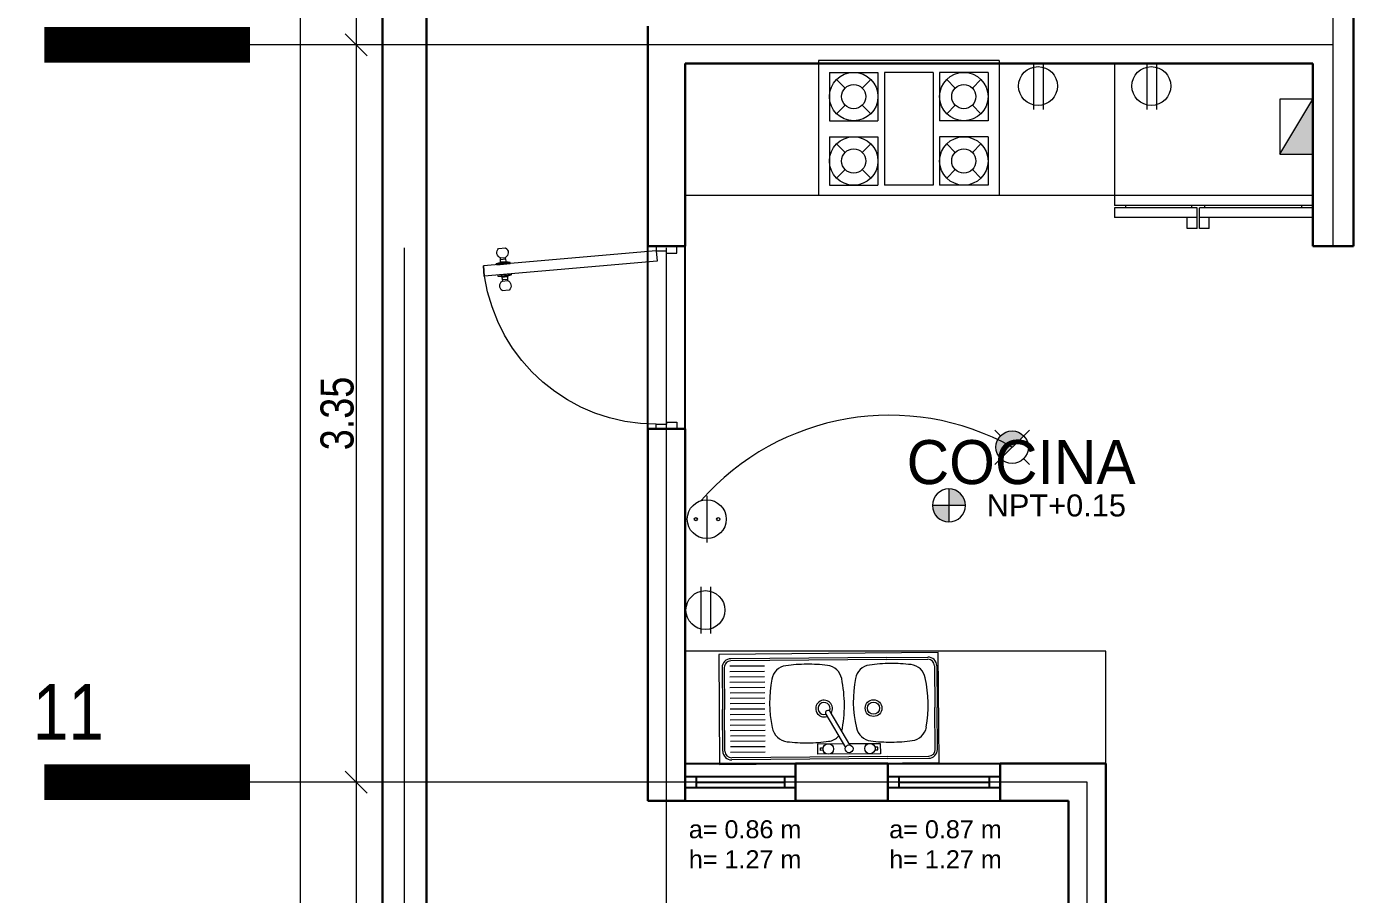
# Model space of a CAD drawing. Header units: millimetres. Extents: x 2787.4 to 2811.7, y 1328.5 to 1358.7.
# Drawn here: x 2788.77 to 2794.8, y 1341.34 to 1345.28 of the extents above; entities that cross this region are included whole.
import ezdxf
from ezdxf.enums import TextEntityAlignment as Align
from ezdxf.lldxf.tags import DXFTag

# ---------------------------------------------------------------- set-up
doc = ezdxf.new("R2010")
doc.units = ezdxf.units.MM
for name, pattern in [('ACAD_ISO02W100', [15, 12, -3]), ('ACAD_ISO04W100', [30, 24, -3, 0, -3]), ('CENTER', [2, 1.25, -0.25, 0.25, -0.25]), ('DASHED2', [9.525, 6.35, -3.175])]:
    doc.linetypes.add(name, pattern=pattern)
doc.layers.get('0').update_dxf_attribs({"lineweight": 5})
doc.layers.get('Defpoints').update_dxf_attribs({"lineweight": 5})
for name, color, linetype, lineweight in [('0 EJES', 8, 'CENTER', 0), ('0 NIVELES', 8, 'Continuous', 13), ('1-FINO', 7, 'Continuous', 5), ('12-TEXTOS', 7, 'Continuous', 5), ('14-DIM INTERIOR', 7, 'Continuous', 5), ('23- ILUMINACION', 32, 'Continuous', 5), ('5 CORTES', 7, 'Continuous', 9), ('7-EJES', 7, 'ACAD_ISO04W100', 5), ('8-MUEBLES', 7, 'Continuous', 9), ('GAS', 30, 'GAS_LINE', 30), ('MUROS', 7, 'Continuous', 30), ('PUERTAS', 251, 'Continuous', 9)]:
    doc.layers.add(name, color=color, linetype=linetype, lineweight=lineweight)
doc.layers.add('VANOS', color=253, linetype='ACAD_ISO02W100')
doc.layers.add('VENTANAS', color=161, linetype='Continuous')
doc.styles.add('Annotative', font='arial.ttf')
doc.styles.add('Areas', font='GOTHIC.TTF', dxfattribs={"height": 0.2})
doc.styles.add('ARIALNARROW', font='ARIALN.TTF', dxfattribs={"height": 0.13})
doc.styles.add('ROMANS', font='arial.ttf', dxfattribs={"width": 0.8})
doc.styles.get("Standard").update_dxf_attribs({"font": 'arial.ttf'})
doc.styles.add('TEXTOS', font='ARIALN.TTF')
tags = doc.linetypes.add('GAS_LINE', pattern='A,12.7,-5.08,["GAS",Standard,S=2.54,R=0,X=-2.54,Y=-1.27],-6.35', length=24.13).pattern_tags.tags
tags[6] = DXFTag(74, 10)
doc.dimstyles.new('Copy of COTAS-DET', dxfattribs={"dimtxt": 0.15, "dimasz": 0.1, "dimexe": 0.18, "dimexo": 0.0625, "dimgap": 0.01, "dimtad": 1, "dimzin": 0, "dimdsep": 46, "dimtxsty": 'TEXTOS', "dimblk": 'OBLIQUE', "dimcen": 0.04, "dimse1": 1, "dimse2": 1, "dimclrd": 256, "dimclrt": 256, "dimadec": 0, "dimazin": 0, "dimtfac": 1, "dimtofl": 0, "dimtmove": 0, "dimatfit": 3, "dimfxl": 1, "dimtolj": 1, "dimtzin": 0, "dimlwd": -1, "dimarcsym": 0})

# ---------------------------------------------------------------- blocks, each defined once
blk = doc.blocks.new('PUERTA')
for p, q in [((8.4147, 1.6794), (8.4809, 2.4365)), ((8.4595, 1.6755), (8.5258, 2.4326)), ((8.4809, 2.4365), (8.5258, 2.4326)), ((8.5258, 2.4326), (8.4809, 2.4365)), ((8.4048, 2.3699), (8.4021, 2.3391)), ((8.446, 2.3619), (8.4441, 2.3398)), ((8.4503, 2.3393), (8.4441, 2.3398)), ((8.4522, 2.3614), (8.446, 2.3619)), ((8.4523, 2.3623), (8.4502, 2.3383)), ((8.4615, 2.3373), (8.4502, 2.3383)), ((8.4636, 2.3613), (8.4523, 2.3623)), ((8.4636, 2.3613), (8.4615, 2.3373)), ((8.4636, 2.3353), (8.4615, 2.3373)), ((8.466, 2.363), (8.4636, 2.3353)), ((8.466, 2.363), (8.4636, 2.3613)), ((8.4658, 2.319), (8.4636, 2.3353)), ((8.471, 2.3787), (8.4658, 2.319)), ((8.471, 2.3787), (8.466, 2.363)), ((8.4758, 2.3782), (8.4706, 2.3186)), ((8.4758, 2.3782), (8.471, 2.3787)), ((8.5207, 2.3743), (8.5154, 2.3146)), ((8.5255, 2.3739), (8.5202, 2.3142)), ((8.5202, 2.3142), (8.5252, 2.3299)), ((8.5207, 2.3743), (8.5255, 2.3739)), ((8.5276, 2.3576), (8.5252, 2.3299)), ((8.5252, 2.3299), (8.5276, 2.3316)), ((8.5255, 2.3739), (8.5276, 2.3576)), ((8.5276, 2.3576), (8.5297, 2.3555)), ((8.5297, 2.3555), (8.5276, 2.3316)), ((8.5276, 2.3316), (8.539, 2.3306)), ((8.5297, 2.3555), (8.5411, 2.3546)), ((8.5411, 2.3546), (8.539, 2.3306)), ((8.539, 2.3315), (8.5453, 2.3309)), ((8.541, 2.3536), (8.5472, 2.3531)), ((8.5472, 2.3531), (8.5453, 2.3309)), ((8.5891, 2.3538), (8.5864, 2.323)), ((8.4706, 2.3186), (8.4658, 2.319)), ((8.5154, 2.3146), (8.5202, 2.3142)), ((8.3947, 1.5894), (8.3947, 1.6794)), ((8.3947, 1.6794), (8.4147, 1.6794)), ((8.4147, 1.6794), (8.4595, 1.6755)), ((8.4147, 1.6794), (8.4147, 1.6344)), ((8.4247, 1.6344), (8.4147, 1.6344)), ((8.4247, 1.6344), (8.4247, 1.5894)), ((9.1647, 1.6344), (9.1647, 1.5894)), ((9.1647, 1.6344), (9.1747, 1.6344)), ((9.1747, 1.6794), (9.1747, 1.6344)), ((9.1947, 1.6794), (9.1747, 1.6794)), ((9.1947, 1.5894), (9.1947, 1.6794)), ((8.4247, 1.5894), (8.3947, 1.5894)), ((9.1647, 1.5894), (9.1947, 1.5894))]:
    blk.add_line(p, q)
at = {"linetype": 'DASHED2'}
blk.add_arc((8.4147, 1.6794), 0.76, 0, 81.6055, dxfattribs=at)
for centre, start, end in [((8.4229, 2.3528), 213.46656, 328.44485), ((8.4229, 2.3528), 21.55515, 136.53344), ((8.5684, 2.3401), 201.55515, 316.53344), ((8.5684, 2.3401), 33.46656, 148.44485)]:
    blk.add_arc(centre, 0.0249, start, end)
blk = doc.blocks.new('REFRI')
at = {"layer": '8-MUEBLES'}
for p, q in [((2349.2982, 1409.1745), (2349.2979, 1409.1245)), ((2349.3432, 1409.1743), (2349.2982, 1409.1745)), ((2349.3432, 1409.1743), (2349.3426, 1409.0793)), ((2349.3532, 1409.1742), (2349.3526, 1409.0792)), ((2349.3982, 1409.1739), (2349.3532, 1409.1742)), ((2349.3982, 1409.1739), (2349.3979, 1409.1239)), ((2348.9676, 1409.0815), (2348.9679, 1409.1265)), ((2349.3426, 1409.0793), (2348.9676, 1409.0815)), ((2349.3429, 1409.1243), (2348.9679, 1409.1265)), ((2349.0176, 1409.0712), (2349.0176, 1409.0812)), ((2349.3192, 1409.0794), (2349.3191, 1409.0694)), ((2349.8676, 1409.0762), (2349.3526, 1409.0792)), ((2349.8679, 1409.1212), (2349.3529, 1409.1242)), ((2349.3776, 1409.0791), (2349.3775, 1409.0691)), ((2349.8176, 1409.0765), (2349.8176, 1409.0665)), ((2349.8679, 1409.1212), (2349.8676, 1409.0762)), ((2348.9638, 1408.4265), (2348.9676, 1409.0715)), ((2349.8676, 1409.0662), (2348.9676, 1409.0715)), ((2349.8676, 1409.0662), (2349.8638, 1408.4212)), ((2349.8638, 1408.4212), (2348.9638, 1408.4265))]:
    blk.add_line(p, q, dxfattribs=at)
blk = doc.blocks.new('COCINA')
at = {"layer": '8-MUEBLES', "linetype": 'ByBlock'}
for p, q in [((2347.8944, 1411.4108), (2347.8944, 1410.5908)), ((2347.8944, 1411.4108), (2348.508, 1411.4108)), ((2348.508, 1411.4108), (2348.508, 1410.5908)), ((2347.948, 1411.3608), (2348.168, 1411.3608)), ((2347.948, 1411.3608), (2347.948, 1411.1408)), ((2347.9802, 1411.3285), (2348.0191, 1411.2897)), ((2348.0969, 1411.2897), (2348.1357, 1411.3285)), ((2348.168, 1411.3608), (2348.168, 1411.1408)), ((2348.2407, 1411.3608), (2348.4607, 1411.3608)), ((2348.2407, 1411.3608), (2348.2407, 1411.1408)), ((2348.2729, 1411.3285), (2348.3118, 1411.2897)), ((2348.3896, 1411.2897), (2348.4285, 1411.3285)), ((2348.4607, 1411.3608), (2348.4607, 1411.1408)), ((2347.9802, 1411.173), (2348.0191, 1411.2119)), ((2348.0969, 1411.2119), (2348.1357, 1411.173)), ((2348.2729, 1411.173), (2348.3118, 1411.2119)), ((2348.3896, 1411.2119), (2348.4285, 1411.173)), ((2347.948, 1411.1408), (2348.168, 1411.1408)), ((2348.2407, 1411.1408), (2348.4607, 1411.1408)), ((2347.948, 1411.1112), (2347.948, 1410.8903)), ((2347.948, 1411.1112), (2348.4607, 1411.1112)), ((2348.4607, 1411.1112), (2348.4607, 1410.8903)), ((2347.948, 1410.8903), (2348.4607, 1410.8903)), ((2347.948, 1410.8608), (2348.168, 1410.8608)), ((2347.948, 1410.6408), (2347.948, 1410.8608)), ((2347.9802, 1410.8285), (2348.0191, 1410.7897)), ((2348.0969, 1410.7897), (2348.1357, 1410.8285)), ((2348.168, 1410.6408), (2348.168, 1410.8608)), ((2348.2407, 1410.8608), (2348.4607, 1410.8608)), ((2348.2407, 1410.6408), (2348.2407, 1410.8608)), ((2348.2729, 1410.8285), (2348.3118, 1410.7897)), ((2348.3896, 1410.7897), (2348.4285, 1410.8285)), ((2348.4607, 1410.6408), (2348.4607, 1410.8608)), ((2347.9802, 1410.673), (2348.0191, 1410.7119)), ((2348.0969, 1410.7119), (2348.1357, 1410.673)), ((2348.2729, 1410.673), (2348.3118, 1410.7119)), ((2348.3896, 1410.7119), (2348.4285, 1410.673)), ((2347.948, 1410.6408), (2348.168, 1410.6408)), ((2348.2407, 1410.6408), (2348.4607, 1410.6408)), ((2347.8944, 1410.5908), (2348.508, 1410.5908))]:
    blk.add_line(p, q, dxfattribs=at)
for centre, radius in [((2348.058, 1411.2508), 0.11), ((2348.058, 1411.2508), 0.055), ((2348.3507, 1411.2508), 0.11), ((2348.3507, 1411.2508), 0.055), ((2348.058, 1410.7508), 0.11), ((2348.3507, 1410.7508), 0.11), ((2348.058, 1410.7508), 0.055), ((2348.3507, 1410.7508), 0.055)]:
    blk.add_circle(centre, radius, dxfattribs=at)
blk = doc.blocks.new('llave tarja')
for p, q in [((15.45, 9.25), (15.45, 8.75)), ((16, 9.25), (15.45, 9.25)), ((15.45, 8.75), (16, 8.75)), ((20.8, 8.26), (24.51, 1.82)), ((25.38, 2.32), (21.67, 8.76)), ((25.89, 9.25), (26.45, 9.25)), ((26.45, 8.75), (25.89, 8.75)), ((26.45, 9.25), (26.45, 8.75))]:
    blk.add_line(p, q)
blk.add_lwpolyline([(20.94, 8), (14.95, 8), (14.95, 10), (26.95, 10), (26.95, 8), (22.1, 8)])
for centre, radius in [((16.95, 9), 1), ((20.95, 9), 0.75), ((24.95, 9), 1)]:
    blk.add_circle(centre, radius)
blk.add_arc((24.95, 2.07), 0.5, 210, 30)
blk = doc.blocks.new('TARJA')
for p, q in [((2348.1957, 1413.9143), (2348.0098, 1413.9127)), ((2348.1958, 1413.9043), (2348.0098, 1413.9027)), ((2348.1957, 1413.9143), (2348.9047, 1413.9203)), ((2348.1958, 1413.9043), (2348.9048, 1413.9103)), ((2347.9701, 1413.8723), (2347.9717, 1413.6824)), ((2347.9801, 1413.8724), (2347.9817, 1413.6824)), ((2348.752, 1413.8845), (2348.9101, 1413.8858)), ((2348.7522, 1413.8601), (2348.9103, 1413.8614)), ((2348.7525, 1413.8356), (2348.9105, 1413.837)), ((2348.9351, 1413.8806), (2348.9367, 1413.6906)), ((2348.9451, 1413.8807), (2348.9467, 1413.6907)), ((2348.7527, 1413.8112), (2348.9107, 1413.8125)), ((2348.7529, 1413.7867), (2348.9109, 1413.7881)), ((2348.7531, 1413.7623), (2348.9111, 1413.7636)), ((2348.7533, 1413.7379), (2348.9113, 1413.7392)), ((2348.7535, 1413.7134), (2348.9115, 1413.7148)), ((2347.9733, 1413.4924), (2347.9717, 1413.6824)), ((2347.9833, 1413.4924), (2347.9817, 1413.6824)), ((2348.7537, 1413.689), (2348.9117, 1413.6903)), ((2348.7539, 1413.6645), (2348.9119, 1413.6659)), ((2348.9383, 1413.5006), (2348.9367, 1413.6906)), ((2348.9483, 1413.5007), (2348.9467, 1413.6907)), ((2348.7541, 1413.6401), (2348.9121, 1413.6415)), ((2348.7543, 1413.6157), (2348.9123, 1413.617)), ((2348.7545, 1413.5912), (2348.9126, 1413.5926)), ((2348.7547, 1413.5668), (2348.9128, 1413.5681)), ((2348.755, 1413.5423), (2348.913, 1413.5437)), ((2348.7552, 1413.5179), (2348.9132, 1413.5193)), ((2348.7554, 1413.4935), (2348.9134, 1413.4948)), ((2348.1996, 1413.4643), (2348.0136, 1413.4627)), ((2348.1997, 1413.4543), (2348.0137, 1413.4527)), ((2348.1996, 1413.4643), (2348.9086, 1413.4703)), ((2348.1997, 1413.4543), (2348.9087, 1413.4603))]:
    blk.add_line(p, q)
blk.add_lwpolyline([(2348.9638, 1413.4408), (2348.9596, 1413.9408), (2347.9626, 1413.9323), (2347.9669, 1413.4323)], close=True)
for radius in [0.038, 0.0275]:
    blk.add_circle((2348.2602, 1413.6848), radius)
for centre, radius, start, end in [((2348.0101, 1413.8727), 0.04, 90.48872, 180.48872), ((2348.0101, 1413.8727), 0.03, 90.48872, 180.48872), ((2348.9051, 1413.8803), 0.04, 0.48872, 90.48872), ((2348.9051, 1413.8803), 0.03, 0.48872, 90.48872), ((2348.1851, 1413.0893), 0.75, 90.48872, 97.71873), ((2348.1851, 1413.0893), 0.75, 83.25872, 90.48872), ((2348.2643, 1413.7596), 0.075, 10.86996, 83.25872), ((2348.4744, 1413.7614), 0.075, 97.71873, 137.70198), ((2348.5651, 1413.0925), 0.75, 90.48872, 97.71873), ((2348.5651, 1413.0925), 0.75, 83.25872, 90.48872), ((2348.6422, 1413.7582), 0.0798, 11.01659, 82.12599), ((2348.0944, 1413.7582), 0.075, 97.71873, 170.10748), ((2347.8214, 1413.6513), 0.5309, 349.03528, 13.3306), ((2348.9958, 1413.6722), 0.603, 168.73606, 191.60335), ((2348.171, 1413.6585), 0.5615, 349.2352, 11.82134), ((2348.6457, 1413.6722), 0.6329, 171.01518, 191.3507), ((2348.4852, 1413.6867), 0.038, 146.98644, 110.80674), ((2348.4852, 1413.6867), 0.0275, 156.92829, 107.05058), ((2348.0988, 1413.5618), 0.075, 190.86996, 263.25872), ((2348.2687, 1413.5632), 0.075, 277.71873, 350.10748), ((2348.4788, 1413.565), 0.075, 190.86996, 263.25872), ((2348.6487, 1413.5665), 0.075, 277.71873, 350.10748), ((2348.0133, 1413.4927), 0.04, 180.48872, 270.48872), ((2348.0133, 1413.4927), 0.03, 180.48872, 270.48872), ((2348.1781, 1414.2321), 0.75, 263.25872, 270.48872), ((2348.1781, 1414.2321), 0.75, 270.48872, 277.71873), ((2348.558, 1414.2354), 0.75, 263.25872, 270.48872), ((2348.558, 1414.2354), 0.75, 270.48872, 277.71873), ((2348.9083, 1413.5003), 0.03, 270.48872, 0.48872), ((2348.9083, 1413.5003), 0.04, 270.48872, 0.48872)]:
    blk.add_arc(centre, radius, start, end)
at = {"xscale": 0.0236218496613317, "yscale": 0.0236218496613317, "zscale": 0.0236218496613317, "rotation": 0.4887229709442785}
blk.add_blockref('llave tarja', (2347.8782, 1413.6529), dxfattribs=at)
blk = doc.blocks.new('NIVEL 2')
h = blk.add_hatch(color=2)
edge = h.paths.add_edge_path()
edge.add_ellipse((0, 0), major_axis=(0.053, 0.053), ratio=1, start_angle=45, end_angle=135)
edge.add_line((-0.075, 0), (0, 0))
edge.add_line((0, 0), (0, 0.075))
edge = h.paths.add_edge_path()
edge.add_line((0.075, 0), (0, 0))
edge.add_line((0, 0), (0, -0.075))
edge.add_ellipse((0, 0), major_axis=(0.053, 0.053), ratio=1, start_angle=225, end_angle=315)
at = {"color": 1}
for p, q in [((0, 0.075), (0, -0.075)), ((-0.075, 0), (0.075, 0))]:
    blk.add_line(p, q, dxfattribs=at)
blk.add_circle((0, 0), 0.075, dxfattribs=at)
at = {"color": 1, "style": 'ROMANS', "text_generation_flag": 6}
blk.add_attdef('NIVEL', text='', height=0.1, rotation=180, dxfattribs=at).set_placement((-0.125, 0), align=Align.MIDDLE_RIGHT)
blk = doc.blocks.new('_Oblique')
at = {"color": 0, "lineweight": -2}
blk.add_line((-0.5, -0.5), (0.5, 0.5), dxfattribs=at)
blk = doc.blocks.new('*D149')
at = {"layer": '14-DIM INTERIOR', "transparency": 16777216}
blk.add_line((2790.2684, 1347.7787), (2790.2684, 1345.1987), dxfattribs=at)
at = {"layer": 'Defpoints', "color": 0, "transparency": 16777216}
for p in [(2790.2684, 1347.7787), (2790.2684, 1345.1987), (2790.2684, 1345.1987)]:
    blk.add_point(p, dxfattribs=at)
at = {"layer": '14-DIM INTERIOR', "transparency": 16777216, "xscale": 0.1, "yscale": 0.1, "zscale": 0.1}
for p, rotation in [((2790.2684, 1347.7787), 90), ((2790.2684, 1345.1987), 270)]:
    blk.add_blockref('_Oblique', p, dxfattribs=dict(at, rotation=rotation))
at = {"layer": '14-DIM INTERIOR', "transparency": 16777216, "insert": (2790.1819, 1346.4887), "char_height": 0.15, "attachment_point": 5, "rotation": 90, "style": 'TEXTOS'}
blk.add_mtext('\\A1;2.58', dxfattribs=at)
blk = doc.blocks.new('*D150')
at = {"layer": '14-DIM INTERIOR', "transparency": 16777216}
blk.add_line((2790.2684, 1345.1987), (2790.2684, 1341.8487), dxfattribs=at)
at = {"layer": 'Defpoints', "color": 0, "transparency": 16777216}
for p in [(2790.2684, 1345.1987), (2790.2684, 1341.8487), (2790.2684, 1341.8487)]:
    blk.add_point(p, dxfattribs=at)
at = {"layer": '14-DIM INTERIOR', "transparency": 16777216, "xscale": 0.1, "yscale": 0.1, "zscale": 0.1}
for p, rotation in [((2790.2684, 1345.1987), 90), ((2790.2684, 1341.8487), 270)]:
    blk.add_blockref('_Oblique', p, dxfattribs=dict(at, rotation=rotation))
at = {"layer": '14-DIM INTERIOR', "transparency": 16777216, "insert": (2790.1819, 1343.5237), "char_height": 0.15, "attachment_point": 5, "rotation": 90, "style": 'TEXTOS'}
blk.add_mtext('\\A1;3.35', dxfattribs=at)
blk = doc.blocks.new('*D151')
at = {"layer": '14-DIM INTERIOR', "transparency": 16777216}
blk.add_line((2790.2684, 1341.8487), (2790.2684, 1338.3987), dxfattribs=at)
at = {"layer": 'Defpoints', "color": 0, "transparency": 16777216}
for p in [(2790.2684, 1341.8487), (2790.2684, 1338.3987), (2790.2684, 1338.3987)]:
    blk.add_point(p, dxfattribs=at)
at = {"layer": '14-DIM INTERIOR', "transparency": 16777216, "xscale": 0.1, "yscale": 0.1, "zscale": 0.1}
for p, rotation in [((2790.2684, 1341.8487), 90), ((2790.2684, 1338.3987), 270)]:
    blk.add_blockref('_Oblique', p, dxfattribs=dict(at, rotation=rotation))
at = {"layer": '14-DIM INTERIOR', "transparency": 16777216, "insert": (2790.1819, 1340.1237), "char_height": 0.15, "attachment_point": 5, "rotation": 90, "style": 'TEXTOS'}
blk.add_mtext('\\A1;3.45', dxfattribs=at)
blk = doc.blocks.new('*D169')
at = {"layer": '14-DIM INTERIOR', "transparency": 16777216}
blk.add_line((2790.0152, 1335.0587), (2790.0152, 1356.3087), dxfattribs=at)
at = {"layer": 'Defpoints', "color": 0, "transparency": 16777216}
for p in [(2790.0152, 1356.3087), (2790.3879, 1356.3087), (2790.3879, 1335.0587)]:
    blk.add_point(p, dxfattribs=at)
at = {"layer": '14-DIM INTERIOR', "transparency": 16777216, "xscale": 0.1, "yscale": 0.1, "zscale": 0.1}
for p, rotation in [((2790.0152, 1356.3087), 90), ((2790.0152, 1335.0587), 270)]:
    blk.add_blockref('_Oblique', p, dxfattribs=dict(at, rotation=rotation))
at = {"layer": '14-DIM INTERIOR', "transparency": 16777216, "insert": (2789.9286, 1345.6837), "char_height": 0.15, "attachment_point": 5, "rotation": 90, "style": 'TEXTOS'}
blk.add_mtext('\\A1;21.25', dxfattribs=at)
blk = doc.blocks.new('CONTACTO')
at = {"layer": '23- ILUMINACION'}
for p, q in [((426.7723, 175.7655), (426.7723, 175.5537)), ((426.8159, 175.7655), (426.8159, 175.5537))]:
    blk.add_line(p, q, dxfattribs=at)
blk.add_circle((426.7926, 175.6595), 0.0883, dxfattribs=at)
blk = doc.blocks.new('APAGADOR SIMPLE')
at = {"layer": '23- ILUMINACION'}
blk.add_line((421.94, 173.706), (421.94, 173.4942), dxfattribs=at)
for centre, radius in [((421.94, 173.5999), 0.0883), ((421.8905, 173.5999), 0.00716), ((421.9921, 173.5999), 0.00716)]:
    blk.add_circle(centre, radius, dxfattribs=at)
blk = doc.blocks.new('salidaaaaaaaaaa spot')
at = {"layer": '23- ILUMINACION', "transparency": 33554687}
h = blk.add_hatch(color=256, dxfattribs=at)
h.dxf.hatch_style = 1
h.paths.add_polyline_path([(956220.8938, 306855.6581, 0.668179), (956220.7676, 306855.6058, 0.198912), (956220.7892, 306855.5536)])
at = {"layer": '23- ILUMINACION'}
for p, q in [((956220.7635, 306855.6838), (956220.7892, 306855.6581)), ((956220.7635, 306855.5279), (956220.9195, 306855.6838)), ((956220.8938, 306855.5536), (956220.9195, 306855.5279))]:
    blk.add_line(p, q, dxfattribs=at)
blk.add_circle((956220.8415, 306855.6058), 0.0739, dxfattribs=at)
blk = doc.blocks.new('CENTR')
at = {"layer": '23- ILUMINACION'}
h = blk.add_hatch(color=256, dxfattribs=at)
h.dxf.hatch_style = 1
h.paths.add_polyline_path([(450.1243, 138.7636), (450.1243, 138.6136), (450.3743, 138.6136)])
blk.add_lwpolyline([(450.1243, 138.7636), (450.1243, 138.6136), (450.3743, 138.6136), (450.3743, 138.7636)], close=True, dxfattribs=at)
blk.add_lwpolyline([(450.1243, 138.7636), (450.3743, 138.6136)], dxfattribs=at)

msp = doc.modelspace()

# ---------------------------------------------------------------- linework, layer by layer
msp.add_line((2794.6129, 1344.5137), (2791.7629, 1344.5137))
at = {"const_width": 0.163}
for points in [[(2788.852, 1345.1987), (2789.7854, 1345.1987)], [(2788.852, 1341.8487), (2789.7854, 1341.8487)]]:
    msp.add_lwpolyline(points, dxfattribs=at)
msp.add_lwpolyline([(2793.6729, 1341.9337), (2793.6729, 1342.4439), (2791.7629, 1342.4439)])
at = {"layer": '23- ILUMINACION'}
msp.add_arc((2792.6909, 1342.376), 1.1398, 60.76428, 138.73107, dxfattribs=at)
at = {"layer": '7-EJES', "ltscale": 0.5}
for p, q in [((2790.3879, 1332.2769), (2790.3879, 1356.9112)), ((2790.4879, 1332.2769), (2790.4879, 1356.9112))]:
    msp.add_line(p, q, dxfattribs=at)
for points in [[(2794.7054, 1344.2837), (2794.7054, 1356.9112)], [(2794.7054, 1345.1987), (2789.7854, 1345.1987)], [(2791.6779, 1332.2769), (2791.6779, 1345.1987)], [(2793.5879, 1332.2769), (2793.5879, 1341.8487), (2789.7854, 1341.8487)]]:
    msp.add_lwpolyline(points, dxfattribs=at)
at = {"layer": 'MUROS'}
for p, q in [((2790.3879, 1335.0587), (2790.3879, 1356.3087)), ((2790.5879, 1335.0587), (2790.5879, 1356.1087)), ((2794.7979, 1346.8837), (2794.7979, 1344.2837)), ((2791.5929, 1345.2837), (2791.5929, 1344.2837)), ((2794.6129, 1345.1137), (2791.7629, 1345.1137)), ((2791.7629, 1345.1137), (2791.7629, 1344.2837)), ((2794.6129, 1344.2837), (2794.6129, 1345.1137)), ((2791.7629, 1344.2837), (2791.5929, 1344.2837)), ((2794.7979, 1344.2837), (2794.6129, 1344.2837)), ((2791.5929, 1343.4537), (2791.7629, 1343.4537)), ((2791.5929, 1343.4537), (2791.5929, 1341.7637)), ((2791.7629, 1343.4537), (2791.7629, 1341.7637)), ((2792.2629, 1341.9337), (2792.6829, 1341.9337)), ((2792.2629, 1341.9337), (2792.2629, 1341.7637)), ((2792.6829, 1341.9337), (2792.6829, 1341.7637)), ((2793.1929, 1341.9337), (2793.6729, 1341.9337)), ((2793.1929, 1341.9337), (2793.1929, 1341.7637)), ((2793.6729, 1341.9337), (2793.6729, 1338.4837)), ((2791.5929, 1341.7637), (2791.7629, 1341.7637)), ((2792.2629, 1341.7637), (2792.6829, 1341.7637)), ((2793.1929, 1341.7637), (2793.5029, 1341.7637)), ((2793.5029, 1341.7637), (2793.5029, 1338.3137))]:
    msp.add_line(p, q, dxfattribs=at)
at = {"layer": 'VANOS'}
for p, q in [((2791.5929, 1343.4537), (2791.5929, 1344.2837)), ((2791.7629, 1343.4537), (2791.7629, 1344.2837)), ((2791.7629, 1341.9337), (2792.2629, 1341.9337)), ((2792.6829, 1341.9337), (2793.1929, 1341.9337)), ((2791.7629, 1341.8737), (2791.8129, 1341.8737)), ((2791.8129, 1341.8737), (2791.8129, 1341.8237)), ((2792.2129, 1341.8737), (2792.2629, 1341.8737)), ((2792.2129, 1341.8737), (2792.2129, 1341.8237)), ((2792.6829, 1341.8737), (2792.7329, 1341.8737)), ((2792.7329, 1341.8737), (2792.7329, 1341.8237)), ((2793.1429, 1341.8737), (2793.1929, 1341.8737)), ((2793.1429, 1341.8737), (2793.1429, 1341.8237)), ((2791.7629, 1341.8237), (2791.8129, 1341.8237)), ((2792.2129, 1341.8237), (2792.2629, 1341.8237)), ((2792.6829, 1341.8237), (2792.7329, 1341.8237)), ((2793.1429, 1341.8237), (2793.1929, 1341.8237)), ((2791.7629, 1341.7637), (2792.2629, 1341.7637)), ((2792.6829, 1341.7637), (2793.1929, 1341.7637))]:
    msp.add_line(p, q, dxfattribs=at)
at = {"layer": 'VENTANAS'}
for p, q in [((2791.8129, 1341.8737), (2792.2129, 1341.8737)), ((2792.7329, 1341.8737), (2793.1429, 1341.8737)), ((2791.8129, 1341.8487), (2792.2129, 1341.8487)), ((2791.8129, 1341.8237), (2792.2129, 1341.8237)), ((2792.7329, 1341.8487), (2793.1429, 1341.8487)), ((2792.7329, 1341.8237), (2793.1429, 1341.8237))]:
    msp.add_line(p, q, dxfattribs=at)

# ---------------------------------------------------------------- block references
at = {"layer": '0 NIVELES'}
ref = msp.add_blockref('NIVEL 2', (2792.9604, 1343.1058), dxfattribs=dict(at, xscale=-1))
ref.add_attrib('NIVEL', 'NPT+0.15', dxfattribs={"layer": '0', "color": 1, "height": 0.1, "style": 'Annotative'}).set_placement((2793.7646, 1343.1058), align=Align.MIDDLE_RIGHT)
at = {"layer": '1-FINO', "rotation": 270}
msp.add_blockref('COCINA', (1381.7771, 3693.0216), dxfattribs=at)
at = {"layer": '23- ILUMINACION'}
msp.add_blockref('salidaaaaaaaaaa spot', (-953427.5939, -305512.2353), dxfattribs=at)
at = {"layer": '5 CORTES'}
for name, p in [('CONTACTO', (2366.5725, 1169.3519)), ('CONTACTO', (2367.0871, 1169.3519)), ('APAGADOR SIMPLE', (2369.9204, 1169.4435)), ('CONTACTO', (2365.0617, 1166.9708))]:
    msp.add_blockref(name, p, dxfattribs=at)
at = {"layer": '8-MUEBLES', "xscale": -1, "rotation": 179.6643487138252}
msp.add_blockref('REFRI', (453.0402, 2767.2766), dxfattribs=at)
at = {"layer": '8-MUEBLES', "rotation": 179.9999999999999}
msp.add_blockref('TARJA', (5140.8783, 2755.8697), dxfattribs=at)
at = {"layer": 'GAS', "rotation": 90}
msp.add_blockref('CENTR', (2933.2265, 894.5777), dxfattribs=at)
at = {"layer": 'PUERTAS', "xscale": -1.037499683380233, "yscale": 1.037499683380233, "zscale": 1.037499683380233, "rotation": 90}
msp.add_blockref('PUERTA', (2793.3736, 1352.9932), dxfattribs=at)

# ---------------------------------------------------------------- texts
at = {"layer": '0 EJES', "color": 18, "linetype": 'Continuous', "true_color": 0x000000, "style": 'ARIALNARROW'}
msp.add_text('11', height=0.2528, dxfattribs=at).set_placement((2789.1218, 1341.9654), align=Align.BOTTOM_RIGHT)
at = {"layer": '12-TEXTOS', "insert": (2792.7683, 1343.4028), "char_height": 0.2, "attachment_point": 1, "style": 'Areas'}
msp.add_mtext_dynamic_manual_height_columns('\\A1;\\pxt2;COCINA', width=1.188965, gutter_width=1.25, heights=[0], dxfattribs=at)
at = {"layer": 'VENTANAS', "char_height": 0.08178, "attachment_point": 1}
for s, insert in [('a= 0.86 m\\Ph= 1.27 m', (2791.7789, 1341.6754)), ('a= 0.87 m\\Ph= 1.27 m', (2792.6892, 1341.6754))]:
    msp.add_mtext_dynamic_manual_height_columns(s, width=0.568845, gutter_width=0.4089, heights=[0], dxfattribs=dict(at, insert=insert))

# ---------------------------------------------------------------- dimensions: what is measured, and where the dimension line sits
at = {"layer": '14-DIM INTERIOR'}
dim = msp.add_aligned_dim(p1=(2790.3879, 1335.0587), p2=(2790.3879, 1356.3087), distance=0.3727, dimstyle='Copy of COTAS-DET', dxfattribs=at)
dim.commit()
dim.dimension.update_dxf_attribs({"geometry": '*D169', "text_midpoint": (2789.9286, 1345.6837)})
for base, p1, p2, picture, middle in [((2790.2684, 1345.1987), (2790.2684, 1347.7787), (2790.2684, 1345.1987), '*D149', (2790.1819, 1346.4887)), ((2790.2684, 1341.8487), (2790.2684, 1345.1987), (2790.2684, 1341.8487), '*D150', (2790.1819, 1343.5237)), ((2790.2684, 1338.3987), (2790.2684, 1341.8487), (2790.2684, 1338.3987), '*D151', (2790.1819, 1340.1237))]:
    dim = msp.add_linear_dim(base=base, p1=p1, p2=p2, angle=90, dimstyle='Copy of COTAS-DET', override={"dimtmove": 1}, dxfattribs=at)
    dim.commit()
    dim.dimension.update_dxf_attribs({"geometry": picture, "text_midpoint": middle})

doc.saveas('drawing.dxf')
